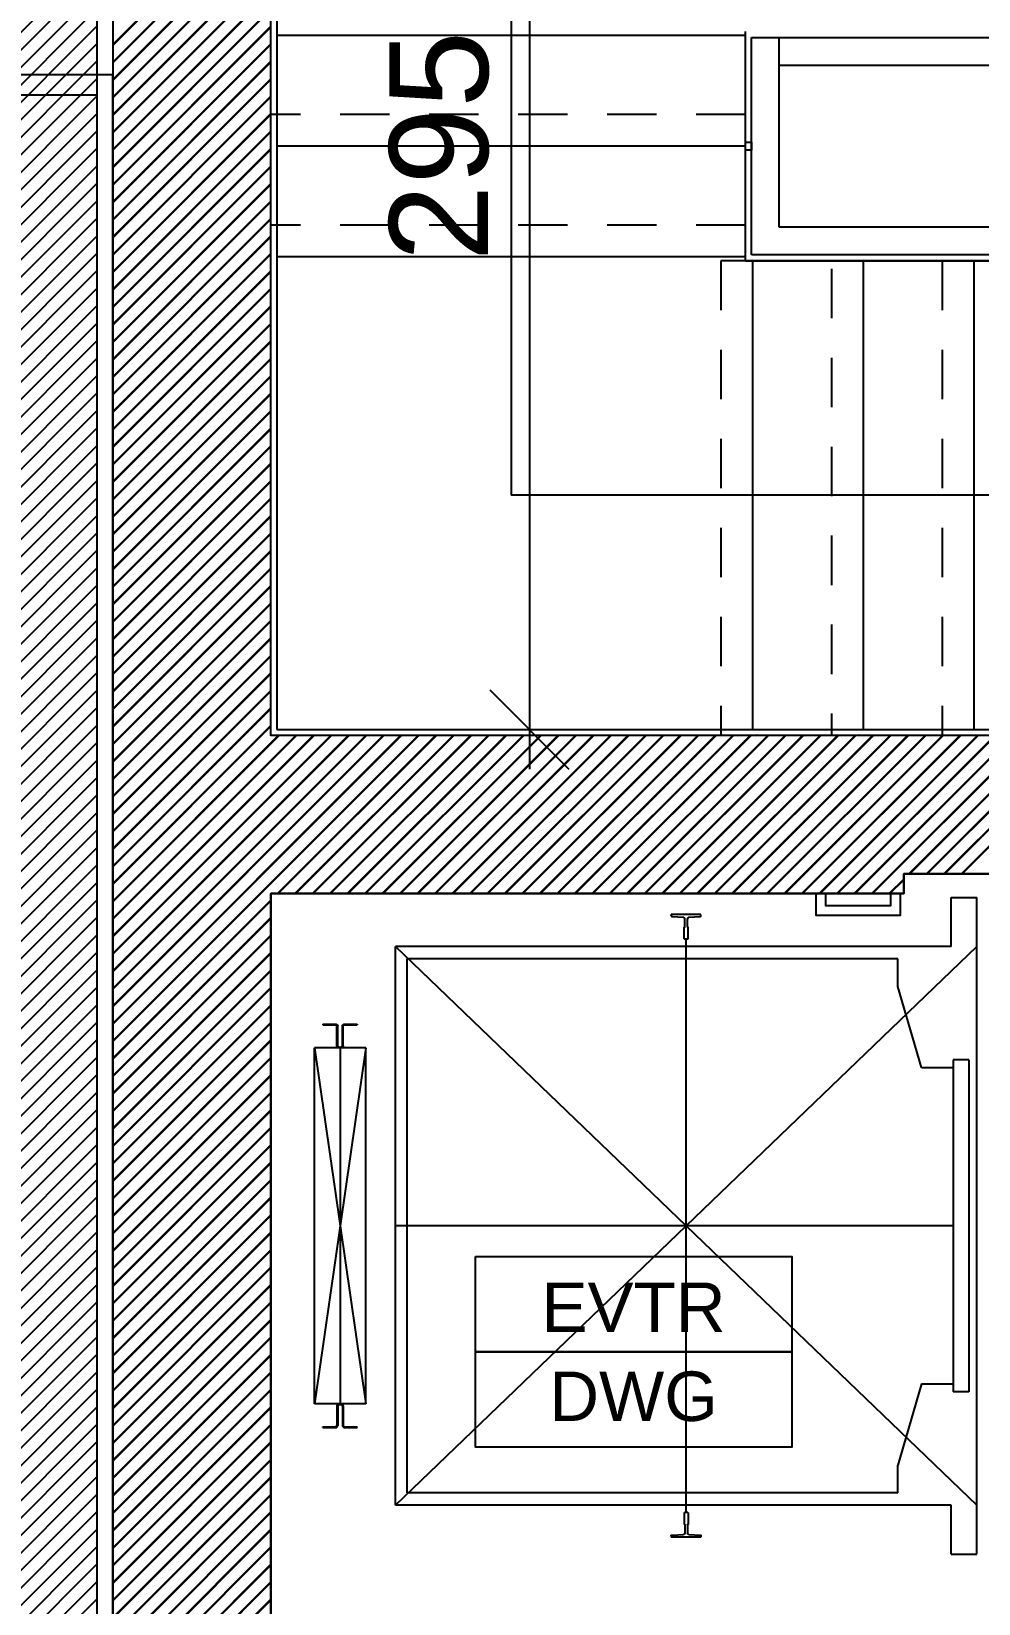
# Model space of a CAD drawing. Extents: x -1.8 to 45.6, y -22.6 to 61.5.
# Drawn here: x 27.163 to 29.558, y 14.855 to 18.83 of the extents above; entities that cross this region are included whole.
import ezdxf
from ezdxf.enums import TextEntityAlignment as Align

# ---------------------------------------------------------------- set-up
doc = ezdxf.new("R2010")
doc.units = 0
doc.header["$MEASUREMENT"] = 0
doc.linetypes.add('HIDDEN2', pattern=[0.1875, 0.125, -0.0625])
doc.layers.get('0').update_dxf_attribs({"linetype": 'CONTINUOUS'})
for name, color, linetype in [('A-AREAS', 6, 'CONTINUOUS'), ('A-asc', 15, 'CONTINUOUS'), ('a-dim', 3, 'CONTINUOUS'), ('A-FLOR-HRAL', 15, 'CONTINUOUS'), ('A-FLOR-STRS', 40, 'CONTINUOUS'), ('A-FLOR-STRS-ARO', 1, 'CONTINUOUS'), ('A-HATCH-CONC', 8, 'CONTINUOUS'), ('A-PLASTER', 8, 'CONTINUOUS'), ('A-PROJ1H', 9, 'HIDDEN2'), ('S-2ND-3RD-4-5-6TH$0$A-SHAFT 2-3-4-5-6', 8, 'CONTINUOUS'), ('S-2ND-3RD-4-5-6TH$0$A-STR 2-3-4-5-6', 2, 'CONTINUOUS')]:
    doc.layers.add(name, color=color, linetype=linetype)
doc.styles.add('A100-STEXT', font='arial.ttf', dxfattribs={"height": 0.25})
doc.styles.add('BLOCK', font='arial.ttf', dxfattribs={"width": 0.8, "height": 0.25})

# ---------------------------------------------------------------- blocks, each defined once
blk = doc.blocks.new('Rail3kg')
for p, q in [((3, 0), (-3, 0)), ((-8, -5), (-8, -55)), ((-6, -5), (-6, -55)), ((-3, -2), (3, -2)), ((6, -5), (6, -55)), ((8, -5), (8, -55)), ((-43.5, -58), (-11, -58)), ((-43.5, -60), (-43.5, -58)), ((-43.5, -60), (-11, -60)), ((11, -58), (43.5, -58)), ((11, -60), (43.5, -60)), ((43.5, -60), (43.5, -58))]:
    blk.add_line(p, q)
for centre, radius, start, end in [((-3, -5), 5, 90, 180), ((3, -5), 5, 0, 90), ((-3, -5), 3, 90, 180), ((3, -5), 3, 0, 90), ((-11, -55), 5, 270, 360), ((-11, -55), 3, 270, 0), ((11, -55), 5, 180, 270), ((11, -55), 3, 180, 270)]:
    blk.add_arc(centre, radius, start, end)
blk = doc.blocks.new('T75-3')
for p, q in [((1, 5), (0, 4)), ((0, -4), (0, 4)), ((1, 5), (30, 5)), ((30, 4.5), (30, 5)), ((31.5, 3), (51.2, 3)), ((56.9, 35.1), (55.2, 6.8)), ((59.4, 37.5), (62, 37.5)), ((62, -37.5), (62, 37.5)), ((0, -4), (1, -5)), ((1, -5), (30, -5)), ((30, -5), (30, -4.5)), ((31.5, -3), (51.2, -3)), ((55.2, -6.8), (56.9, -35.1)), ((59.4, -37.5), (62, -37.5))]:
    blk.add_line(p, q)
for centre, radius, start, end in [((31.5, 4.5), 1.5, 180, 270), ((51.2, 7), 4, 270, 356.6822), ((59.4, 35), 2.5, 90, 176.6822), ((31.5, -4.5), 1.5, 90, 180), ((51.2, -7), 4, 3.3178, 90), ((59.4, -35), 2.5, 183.3178, 270)]:
    blk.add_arc(centre, radius, start, end)
blk = doc.blocks.new('_OBLIQUE')
at = {"color": 0, "linetype": 'ByBlock'}
blk.add_line((-0.5, -0.5), (0.5, 0.5), dxfattribs=at)

msp = doc.modelspace()

# ---------------------------------------------------------------- hatches: boundary and pattern name
at = {"layer": 'A-HATCH-CONC'}
h = msp.add_hatch(dxfattribs=at)
h.set_pattern_fill('ANSI31', color=256, scale=0.25, style=0)
h.paths.add_polyline_path([(27.32837, 20.33), (26.92837, 20.33), (26.92837, 3.87), (25.34873, 3.87), (23.42837, 4.13187), (23.42837, 5.8), (23.12837, 5.8), (23.12837, 3.87), (25.32837, 3.57), (27.32837, 3.57)])

# ---------------------------------------------------------------- linework, layer by layer
at = {"color": 7}
for points in [[(28.28536, 15.7327), (29.08536, 15.7327), (29.08536, 15.49157), (28.28536, 15.49157)], [(28.28536, 15.7327), (29.08536, 15.7327), (29.08536, 15.49157), (28.28536, 15.49157)], [(28.28536, 15.49157), (29.08536, 15.49157), (29.08536, 15.25044), (28.28536, 15.25044)], [(28.28536, 15.49157), (29.08536, 15.49157), (29.08536, 15.25044), (28.28536, 15.25044)]]:
    msp.add_lwpolyline(points, close=True, dxfattribs=at)
at = {"layer": 'A-AREAS'}
for p, q in [((27.36837, 18.72), (26.85837, 18.72)), ((27.36837, 13), (27.36837, 18.72))]:
    msp.add_line(p, q, dxfattribs=at)
msp.add_lwpolyline([(13.67837, 22.5962), (15.84837, 22.5962), (15.84837, 20.75), (23.49837, 20.75), (23.49837, 18.67), (27.32837, 18.67), (27.32837, 3.5), (25.32362, 3.5), (23.05837, 3.8089), (23.05837, 5.43), (15.84837, 5.43), (15.84837, 3.5), (13.67837, 3.5), (13.67837, 7.7), (15.62837, 7.7), (15.62837, 9.825), (16.85337, 9.825), (16.85337, 11.725), (15.62837, 11.725), (15.62837, 17.4), (15.62837, 17.4), (15.62837, 18.325), (13.67837, 18.325)], close=True, dxfattribs=at)
at = {"layer": 'A-asc'}
for p, q in [((29.36837, 16.68), (29.36837, 16.68)), ((29.36837, 16.68), (29.36837, 16.68)), ((29.48837, 16.64), (29.55337, 16.64)), ((29.48837, 16.516), (29.48837, 16.64)), ((29.48837, 16.64), (29.55337, 16.64)), ((29.48837, 16.516), (29.48837, 16.64)), ((29.55337, 14.98), (29.55337, 16.64)), ((29.55337, 14.98), (29.55337, 16.64)), ((29.48837, 16.516), (28.08337, 16.516)), ((28.08337, 15.104), (29.55337, 16.516)), ((28.08337, 16.516), (29.55337, 15.104)), ((28.08337, 15.104), (28.08337, 16.516)), ((29.48837, 16.516), (28.08337, 16.516)), ((28.08337, 15.104), (29.55337, 16.516)), ((28.08337, 16.516), (29.55337, 15.104)), ((28.08337, 15.104), (28.08337, 16.516)), ((28.81837, 15.085), (28.81837, 16.535)), ((28.81837, 15.085), (28.81837, 16.535)), ((29.35337, 16.485), (28.11337, 16.485)), ((28.11337, 15.135), (28.11337, 16.485)), ((29.35337, 16.485), (28.11337, 16.485)), ((28.11337, 15.135), (28.11337, 16.485)), ((29.35337, 16.415), (29.35337, 16.485)), ((29.35337, 16.415), (29.35337, 16.485)), ((29.41337, 16.21), (29.35337, 16.415)), ((29.41337, 16.21), (29.35337, 16.415)), ((28.00837, 16.26), (27.87837, 16.26)), ((27.87837, 15.36), (27.87837, 16.26)), ((28.00837, 16.26), (27.87837, 15.36)), ((27.87837, 16.26), (28.00837, 15.36)), ((28.00837, 16.26), (27.87837, 16.26)), ((27.87837, 15.36), (27.87837, 16.26)), ((28.00837, 16.26), (27.87837, 15.36)), ((27.87837, 16.26), (28.00837, 15.36)), ((27.94337, 16.26), (27.94337, 15.36)), ((27.94337, 16.26), (27.94337, 15.36)), ((28.00837, 15.36), (28.00837, 16.26)), ((28.00837, 15.36), (28.00837, 16.26)), ((29.53337, 16.23), (29.49337, 16.23)), ((29.49337, 16.23), (29.49337, 15.39)), ((29.53337, 16.23), (29.49337, 16.23)), ((29.49337, 16.23), (29.49337, 15.39)), ((29.53337, 16.23), (29.53337, 15.39)), ((29.53337, 16.23), (29.53337, 15.39)), ((29.41337, 16.21), (29.49337, 16.21)), ((29.41337, 16.21), (29.49337, 16.21)), ((29.49337, 15.81), (28.08337, 15.81)), ((29.49337, 15.81), (28.08337, 15.81)), ((29.41337, 15.41), (29.35337, 15.205)), ((29.41337, 15.41), (29.35337, 15.205)), ((29.41337, 15.41), (29.49337, 15.41)), ((29.41337, 15.41), (29.49337, 15.41)), ((29.53337, 15.39), (29.49337, 15.39)), ((29.53337, 15.39), (29.49337, 15.39)), ((28.00837, 15.36), (27.87837, 15.36)), ((28.00837, 15.36), (27.87837, 15.36)), ((29.35337, 15.135), (29.35337, 15.205)), ((29.35337, 15.135), (29.35337, 15.205)), ((29.35337, 15.135), (28.11337, 15.135)), ((29.35337, 15.135), (28.11337, 15.135)), ((29.48837, 15.104), (28.08337, 15.104)), ((29.48837, 15.104), (28.08337, 15.104)), ((29.48837, 14.98), (29.48837, 15.104)), ((29.48837, 14.98), (29.48837, 15.104)), ((29.48837, 14.98), (29.55337, 14.98)), ((29.48837, 14.98), (29.55337, 14.98))]:
    msp.add_line(p, q, dxfattribs=at)
for points in [[(29.14622, 16.65), (29.14616, 16.59512), (29.36017, 16.59512), (29.36023, 16.65)], [(29.14622, 16.65), (29.14616, 16.59512), (29.36017, 16.59512), (29.36023, 16.65)], [(29.17072, 16.65), (29.17066, 16.61962), (29.33567, 16.61962), (29.33573, 16.65)], [(29.17072, 16.65), (29.17066, 16.61962), (29.33567, 16.61962), (29.33573, 16.65)]]:
    msp.add_lwpolyline(points, dxfattribs=at)
at = {"layer": 'a-dim', "color": 15}
for p, q in [((28.422, 20.115), (28.422, 16.965)), ((28.28317, 17.065), (28.322, 17.065))]:
    msp.add_line(p, q, dxfattribs=at)
at = {"layer": 'A-FLOR-HRAL'}
for p, q in [((28.96837, 18.2501), (28.96837, 18.8301)), ((28.96837, 18.2501), (28.96837, 18.8301)), ((28.96837, 18.2501), (28.96837, 18.8301)), ((28.96837, 18.2501), (28.96837, 18.8301)), ((28.98337, 18.2651), (28.98337, 18.8151)), ((28.98337, 18.8151), (29.82675, 18.8151)), ((28.98337, 18.2651), (28.98337, 18.8151)), ((28.98337, 18.8151), (29.82675, 18.8151)), ((29.05337, 18.3351), (29.05337, 18.8151)), ((29.05337, 18.3351), (29.05337, 18.8151)), ((29.05337, 18.7451), (29.86847, 18.7451)), ((29.05337, 18.7451), (29.86847, 18.7451)), ((28.96837, 18.5501), (28.98337, 18.5501)), ((28.96837, 18.5301), (28.96837, 18.5501)), ((28.96837, 18.5501), (28.98337, 18.5501)), ((28.96837, 18.5301), (28.96837, 18.5501)), ((28.98337, 18.5301), (28.96837, 18.5301)), ((28.98337, 18.5301), (28.96837, 18.5301)), ((28.98337, 18.5501), (28.98337, 18.5301)), ((28.98337, 18.5501), (28.98337, 18.5301)), ((31.15837, 18.3351), (29.05337, 18.3351)), ((31.15837, 18.3351), (29.05337, 18.3351)), ((28.96837, 18.2501), (31.20837, 18.2501)), ((28.96837, 18.2501), (31.20837, 18.2501)), ((31.24337, 18.2501), (28.96837, 18.2501)), ((31.24337, 18.2501), (28.96837, 18.2501)), ((31.24337, 18.2501), (28.96837, 18.2501)), ((31.24337, 18.2501), (28.96837, 18.2501)), ((31.22837, 18.2651), (28.98337, 18.2651)), ((31.22837, 18.2651), (28.98337, 18.2651))]:
    msp.add_line(p, q, dxfattribs=at)
at = {"layer": 'A-FLOR-STRS'}
for p, q in [((28.96837, 18.8201), (27.78337, 18.8201)), ((28.96837, 18.8201), (27.78337, 18.8201)), ((28.96837, 18.5401), (27.78337, 18.5401)), ((28.96837, 18.5401), (27.78337, 18.5401)), ((28.96837, 18.2601), (27.78337, 18.2601)), ((28.96837, 18.2601), (27.78337, 18.2601)), ((28.98587, 18.2501), (28.98587, 17.0651)), ((28.98587, 18.2501), (28.98587, 17.0651)), ((29.26587, 18.2501), (29.26587, 17.0651)), ((29.26587, 18.2501), (29.26587, 17.0651)), ((29.54587, 18.2501), (29.54587, 17.0651)), ((29.54587, 18.2501), (29.54587, 17.0651))]:
    msp.add_line(p, q, dxfattribs=at)
at = {"layer": 'A-FLOR-STRS-ARO'}
for p in [(28.37587, 19.4226), (28.37587, 19.4226), (31.22587, 17.6576), (31.22587, 17.6576)]:
    msp.add_line(p, (28.37587, 17.6576), dxfattribs=at)
at = {"layer": 'A-HATCH-CONC'}
for p, q in [((27.36837, 18.79675), (27.76837, 19.19675)), ((27.36837, 18.79675), (27.76837, 19.19675)), ((27.36837, 18.7947), (27.76837, 19.1947)), ((27.36837, 18.75256), (27.76837, 19.15256)), ((27.36837, 18.75256), (27.76837, 19.15256)), ((27.36837, 18.7505), (27.76837, 19.1505)), ((27.36837, 18.70836), (27.76837, 19.10836)), ((27.36837, 18.70836), (27.76837, 19.10836)), ((27.36837, 18.70631), (27.76837, 19.10631)), ((27.36837, 18.66417), (27.76837, 19.06417)), ((27.36837, 18.66417), (27.76837, 19.06417)), ((27.36837, 18.66212), (27.76837, 19.06212)), ((27.36837, 18.61998), (27.76837, 19.01998)), ((27.36837, 18.61998), (27.76837, 19.01998)), ((27.36837, 18.61792), (27.76837, 19.01792)), ((27.36837, 18.57578), (27.76837, 18.97578)), ((27.36837, 18.57578), (27.76837, 18.97578)), ((27.36837, 18.57373), (27.76837, 18.97373)), ((27.36837, 18.53159), (27.76837, 18.93159)), ((27.36837, 18.53159), (27.76837, 18.93159)), ((27.36837, 18.52953), (27.76837, 18.92953)), ((27.36837, 18.48739), (27.76837, 18.88739)), ((27.36837, 18.48739), (27.76837, 18.88739)), ((27.36837, 18.48534), (27.76837, 18.88534)), ((27.36837, 18.4432), (27.76837, 18.8432)), ((27.36837, 18.4432), (27.76837, 18.8432)), ((27.36837, 18.44115), (27.76837, 18.84115)), ((27.36837, 18.399), (27.76837, 18.799)), ((27.36837, 18.399), (27.76837, 18.799)), ((27.36837, 18.39695), (27.76837, 18.79695)), ((27.36837, 18.35481), (27.76837, 18.75481)), ((27.36837, 18.35481), (27.76837, 18.75481)), ((27.36837, 18.35276), (27.76837, 18.75276)), ((27.36837, 18.31062), (27.76837, 18.71062)), ((27.36837, 18.31062), (27.76837, 18.71062)), ((27.36837, 18.30856), (27.76837, 18.70856)), ((27.36837, 18.26642), (27.76837, 18.66642)), ((27.36837, 18.26642), (27.76837, 18.66642)), ((27.36837, 18.26437), (27.76837, 18.66437)), ((27.36837, 18.22223), (27.76837, 18.62223)), ((27.36837, 18.22223), (27.76837, 18.62223)), ((27.36837, 18.22017), (27.76837, 18.62017)), ((27.36837, 18.17803), (27.76837, 18.57803)), ((27.36837, 18.17803), (27.76837, 18.57803)), ((27.36837, 18.17598), (27.76837, 18.57598)), ((27.36837, 18.13384), (27.76837, 18.53384)), ((27.36837, 18.13384), (27.76837, 18.53384)), ((27.36837, 18.13179), (27.76837, 18.53179)), ((27.36837, 18.08965), (27.76837, 18.48965)), ((27.36837, 18.08965), (27.76837, 18.48965)), ((27.36837, 18.08759), (27.76837, 18.48759)), ((27.36837, 18.04545), (27.76837, 18.44545)), ((27.36837, 18.04545), (27.76837, 18.44545)), ((27.36837, 18.0434), (27.76837, 18.4434)), ((27.36837, 18.00126), (27.76837, 18.40126)), ((27.36837, 18.00126), (27.76837, 18.40126)), ((27.36837, 17.9992), (27.76837, 18.3992)), ((27.36837, 17.95706), (27.76837, 18.35706)), ((27.36837, 17.95706), (27.76837, 18.35706)), ((27.36837, 17.95501), (27.76837, 18.35501)), ((27.36837, 17.91287), (27.76837, 18.31287)), ((27.36837, 17.91287), (27.76837, 18.31287)), ((27.36837, 17.91082), (27.76837, 18.31082)), ((27.36837, 17.86867), (27.76837, 18.26867)), ((27.36837, 17.86867), (27.76837, 18.26867)), ((27.36837, 17.86662), (27.76837, 18.26662)), ((27.36837, 17.82448), (27.76837, 18.22448)), ((27.36837, 17.82448), (27.76837, 18.22448)), ((27.36837, 17.82243), (27.76837, 18.22243)), ((27.36837, 17.78029), (27.76837, 18.18029)), ((27.36837, 17.78029), (27.76837, 18.18029)), ((27.36837, 17.77823), (27.76837, 18.17823)), ((27.36837, 17.73609), (27.76837, 18.13609)), ((27.36837, 17.73609), (27.76837, 18.13609)), ((27.36837, 17.73404), (27.76837, 18.13404)), ((27.36837, 17.6919), (27.76837, 18.0919)), ((27.36837, 17.6919), (27.76837, 18.0919)), ((27.36837, 17.68984), (27.76837, 18.08984)), ((27.36837, 17.6477), (27.76837, 18.0477)), ((27.36837, 17.6477), (27.76837, 18.0477)), ((27.36837, 17.64565), (27.76837, 18.04565)), ((27.36837, 17.60351), (27.76837, 18.00351)), ((27.36837, 17.60351), (27.76837, 18.00351)), ((27.36837, 17.60146), (27.76837, 18.00146)), ((27.36837, 17.55932), (27.76837, 17.95932)), ((27.36837, 17.55932), (27.76837, 17.95932)), ((27.36837, 17.55726), (27.76837, 17.95726)), ((27.36837, 17.51512), (27.76837, 17.91512)), ((27.36837, 17.51512), (27.76837, 17.91512)), ((27.36837, 17.51307), (27.76837, 17.91307)), ((27.36837, 17.47093), (27.76837, 17.87093)), ((27.36837, 17.47093), (27.76837, 17.87093)), ((27.36837, 17.46887), (27.76837, 17.86887)), ((27.36837, 17.42673), (27.76837, 17.82673)), ((27.36837, 17.42673), (27.76837, 17.82673)), ((27.36837, 17.42468), (27.76837, 17.82468)), ((27.36837, 17.38254), (27.76837, 17.78254)), ((27.36837, 17.38254), (27.76837, 17.78254)), ((27.36837, 17.38049), (27.76837, 17.78049)), ((27.36837, 17.33834), (27.76837, 17.73834)), ((27.36837, 17.33834), (27.76837, 17.73834)), ((27.36837, 17.33629), (27.76837, 17.73629)), ((27.36837, 17.29415), (27.76837, 17.69415)), ((27.36837, 17.29415), (27.76837, 17.69415)), ((27.36837, 17.2921), (27.76837, 17.6921)), ((27.36837, 17.24996), (27.76837, 17.64996)), ((27.36837, 17.24996), (27.76837, 17.64996)), ((27.36837, 17.2479), (27.76837, 17.6479)), ((27.36837, 17.20576), (27.76837, 17.60576)), ((27.36837, 17.20576), (27.76837, 17.60576)), ((27.36837, 17.20371), (27.76837, 17.60371)), ((27.36837, 17.16157), (27.76837, 17.56157)), ((27.36837, 17.16157), (27.76837, 17.56157)), ((27.36837, 17.15951), (27.76837, 17.55951)), ((27.36837, 17.11737), (27.76837, 17.51737)), ((27.36837, 17.11737), (27.76837, 17.51737)), ((27.36837, 17.11532), (27.76837, 17.51532)), ((27.36837, 17.07318), (27.76837, 17.47318)), ((27.36837, 17.07318), (27.76837, 17.47318)), ((27.36837, 17.07113), (27.76837, 17.47113)), ((27.36837, 17.02898), (27.76837, 17.42898)), ((27.36837, 17.02898), (27.76837, 17.42898)), ((27.36837, 17.02693), (27.76837, 17.42693)), ((27.36837, 16.98479), (27.76837, 17.38479)), ((27.36837, 16.98479), (27.76837, 17.38479)), ((27.36837, 16.98274), (27.76837, 17.38274)), ((27.36837, 16.9406), (27.76837, 17.3406)), ((27.36837, 16.9406), (27.76837, 17.3406)), ((27.36837, 16.93854), (27.76837, 17.33854)), ((27.36837, 16.8964), (27.76837, 17.2964)), ((27.36837, 16.8964), (27.76837, 17.2964)), ((27.36837, 16.89435), (27.76837, 17.29435)), ((27.36837, 16.85221), (27.76837, 17.25221)), ((27.36837, 16.85221), (27.76837, 17.25221)), ((27.36837, 16.85015), (27.76837, 17.25015)), ((27.36837, 16.80801), (27.76837, 17.20801)), ((27.36837, 16.80801), (27.76837, 17.20801)), ((27.36837, 16.80596), (27.76837, 17.20596)), ((27.36837, 16.76382), (27.76837, 17.16382)), ((27.36837, 16.76382), (27.76837, 17.16382)), ((27.36837, 16.76177), (27.76837, 17.16177)), ((27.36837, 16.71963), (27.76837, 17.11963)), ((27.36837, 16.71963), (27.76837, 17.11963)), ((27.36837, 16.71757), (27.76837, 17.11757)), ((27.36837, 16.67543), (27.76837, 17.07543)), ((27.36837, 16.67543), (27.76837, 17.07543)), ((27.36837, 16.67338), (27.76837, 17.07338)), ((27.36837, 16.62918), (27.78918, 17.05)), ((27.36837, 16.58499), (27.83338, 17.05)), ((27.36837, 16.5408), (27.87757, 17.05)), ((27.36837, 16.4966), (27.92177, 17.05)), ((27.36837, 16.45241), (27.96596, 17.05)), ((27.36837, 16.40821), (28.01016, 17.05)), ((27.36837, 16.36402), (28.05435, 17.05)), ((27.36837, 16.31982), (28.09854, 17.05)), ((27.36837, 16.27563), (28.14274, 17.05)), ((27.36837, 16.63124), (27.78713, 17.05)), ((27.36837, 16.58704), (27.83133, 17.05)), ((27.36837, 16.54285), (27.87552, 17.05)), ((27.36837, 16.49865), (27.91971, 17.05)), ((27.36837, 16.45446), (27.96391, 17.05)), ((27.36837, 16.41027), (28.0081, 17.05)), ((27.36837, 16.36607), (28.0523, 17.05)), ((27.36837, 16.32188), (28.09649, 17.05)), ((27.36837, 16.27768), (28.14068, 17.05)), ((27.36837, 16.63124), (27.78713, 17.05)), ((27.36837, 16.58704), (27.83133, 17.05)), ((27.36837, 16.54285), (27.87552, 17.05)), ((27.36837, 16.49865), (27.91971, 17.05)), ((27.36837, 16.45446), (27.96391, 17.05)), ((27.36837, 16.41027), (28.0081, 17.05)), ((27.36837, 16.36607), (28.0523, 17.05)), ((27.36837, 16.32188), (28.09649, 17.05)), ((27.36837, 16.27768), (28.14068, 17.05)), ((27.78488, 16.65), (28.18488, 17.05)), ((27.78488, 16.65), (28.18488, 17.05)), ((27.78693, 16.65), (28.18693, 17.05)), ((27.82907, 16.65), (28.22907, 17.05)), ((27.82907, 16.65), (28.22907, 17.05)), ((27.83113, 16.65), (28.23113, 17.05)), ((27.87327, 16.65), (28.27327, 17.05)), ((27.87327, 16.65), (28.27327, 17.05)), ((27.87532, 16.65), (28.27532, 17.05)), ((27.91746, 16.65), (28.31746, 17.05)), ((27.91746, 16.65), (28.31746, 17.05)), ((27.91951, 16.65), (28.31951, 17.05)), ((27.96166, 16.65), (28.36166, 17.05)), ((27.96166, 16.65), (28.36166, 17.05)), ((27.96371, 16.65), (28.36371, 17.05)), ((28.00585, 16.65), (28.40585, 17.05)), ((28.00585, 16.65), (28.40585, 17.05)), ((28.0079, 16.65), (28.4079, 17.05)), ((28.05004, 16.65), (28.45004, 17.05)), ((28.05004, 16.65), (28.45004, 17.05)), ((28.0521, 16.65), (28.4521, 17.05)), ((28.09424, 16.65), (28.49424, 17.05)), ((28.09424, 16.65), (28.49424, 17.05)), ((28.09629, 16.65), (28.49629, 17.05)), ((28.13843, 16.65), (28.53843, 17.05)), ((28.13843, 16.65), (28.53843, 17.05)), ((28.14049, 16.65), (28.54049, 17.05)), ((28.18263, 16.65), (28.58263, 17.05)), ((28.18263, 16.65), (28.58263, 17.05)), ((28.18468, 16.65), (28.58468, 17.05)), ((28.22682, 16.65), (28.62682, 17.05)), ((28.22682, 16.65), (28.62682, 17.05)), ((28.22887, 16.65), (28.62887, 17.05)), ((28.27101, 16.65), (28.67101, 17.05)), ((28.27101, 16.65), (28.67101, 17.05)), ((28.27307, 16.65), (28.67307, 17.05)), ((28.31521, 16.65), (28.71521, 17.05)), ((28.31521, 16.65), (28.71521, 17.05)), ((28.31726, 16.65), (28.71726, 17.05)), ((28.3594, 16.65), (28.7594, 17.05)), ((28.3594, 16.65), (28.7594, 17.05)), ((28.36146, 16.65), (28.76146, 17.05)), ((28.4036, 16.65), (28.8036, 17.05)), ((28.4036, 16.65), (28.8036, 17.05)), ((28.40565, 16.65), (28.80565, 17.05)), ((28.44779, 16.65), (28.84779, 17.05)), ((28.44779, 16.65), (28.84779, 17.05)), ((28.44984, 16.65), (28.84984, 17.05)), ((28.49199, 16.65), (28.89199, 17.05)), ((28.49199, 16.65), (28.89199, 17.05)), ((28.49404, 16.65), (28.89404, 17.05)), ((28.53618, 16.65), (28.93618, 17.05)), ((28.53618, 16.65), (28.93618, 17.05)), ((28.53823, 16.65), (28.93823, 17.05)), ((28.58037, 16.65), (28.98037, 17.05)), ((28.58037, 16.65), (28.98037, 17.05)), ((28.58243, 16.65), (28.98243, 17.05)), ((28.62457, 16.65), (29.02457, 17.05)), ((28.62457, 16.65), (29.02457, 17.05)), ((28.62662, 16.65), (29.02662, 17.05)), ((28.66876, 16.65), (29.06876, 17.05)), ((28.66876, 16.65), (29.06876, 17.05)), ((28.67082, 16.65), (29.07082, 17.05)), ((28.71296, 16.65), (29.11296, 17.05)), ((28.71296, 16.65), (29.11296, 17.05)), ((28.71501, 16.65), (29.11501, 17.05)), ((28.75715, 16.65), (29.15715, 17.05)), ((28.75715, 16.65), (29.15715, 17.05)), ((28.7592, 16.65), (29.1592, 17.05)), ((28.80134, 16.65), (29.20134, 17.05)), ((28.80134, 16.65), (29.20134, 17.05)), ((28.8034, 16.65), (29.2034, 17.05)), ((28.84554, 16.65), (29.24554, 17.05)), ((28.84554, 16.65), (29.24554, 17.05)), ((28.84759, 16.65), (29.24759, 17.05)), ((28.88973, 16.65), (29.28973, 17.05)), ((28.88973, 16.65), (29.28973, 17.05)), ((28.89179, 16.65), (29.29179, 17.05)), ((28.93393, 16.65), (29.33393, 17.05)), ((28.93393, 16.65), (29.33393, 17.05)), ((28.93598, 16.65), (29.33598, 17.05)), ((28.97812, 16.65), (29.37812, 17.05)), ((28.97812, 16.65), (29.37812, 17.05)), ((28.98017, 16.65), (29.38017, 17.05)), ((29.02232, 16.65), (29.42232, 17.05)), ((29.02232, 16.65), (29.42232, 17.05)), ((29.02437, 16.65), (29.42437, 17.05)), ((29.06651, 16.65), (29.46651, 17.05)), ((29.06651, 16.65), (29.46651, 17.05)), ((29.06856, 16.65), (29.46856, 17.05)), ((29.1107, 16.65), (29.5107, 17.05)), ((29.1107, 16.65), (29.5107, 17.05)), ((29.11276, 16.65), (29.51276, 17.05)), ((29.1549, 16.65), (29.5549, 17.05)), ((29.1549, 16.65), (29.5549, 17.05)), ((29.15695, 16.65), (29.55695, 17.05)), ((29.19909, 16.65), (29.59909, 17.05)), ((29.19909, 16.65), (29.59909, 17.05)), ((29.20115, 16.65), (29.60115, 17.05)), ((29.24329, 16.65), (29.64329, 17.05)), ((29.24329, 16.65), (29.64329, 17.05)), ((29.24534, 16.65), (29.64534, 17.05)), ((29.28748, 16.65), (29.68748, 17.05)), ((29.28748, 16.65), (29.68748, 17.05)), ((29.28953, 16.65), (29.68953, 17.05)), ((29.38167, 16.7), (29.73167, 17.05)), ((29.38167, 16.7), (29.73167, 17.05)), ((29.38373, 16.7), (29.73373, 17.05)), ((29.42587, 16.7), (29.77587, 17.05)), ((29.42587, 16.7), (29.77587, 17.05)), ((29.42792, 16.7), (29.77792, 17.05)), ((29.47006, 16.7), (29.82006, 17.05)), ((29.47006, 16.7), (29.82006, 17.05)), ((29.47212, 16.7), (29.82212, 17.05)), ((29.51426, 16.7), (29.86426, 17.05)), ((29.51426, 16.7), (29.86426, 17.05)), ((29.51631, 16.7), (29.86631, 17.05)), ((29.33167, 16.65), (29.36837, 16.68669)), ((29.33167, 16.65), (29.36837, 16.68669)), ((29.33373, 16.65), (29.36837, 16.68464)), ((27.36837, 16.23349), (27.76837, 16.63349)), ((27.36837, 16.23349), (27.76837, 16.63349)), ((27.36837, 16.23144), (27.76837, 16.63144)), ((27.36837, 16.1893), (27.76837, 16.5893)), ((27.36837, 16.1893), (27.76837, 16.5893)), ((27.36837, 16.18724), (27.76837, 16.58724)), ((27.36837, 16.1451), (27.76837, 16.5451)), ((27.36837, 16.1451), (27.76837, 16.5451)), ((27.36837, 16.14305), (27.76837, 16.54305)), ((27.36837, 16.10091), (27.76837, 16.50091)), ((27.36837, 16.10091), (27.76837, 16.50091)), ((27.36837, 16.09885), (27.76837, 16.49885)), ((27.36837, 16.05671), (27.76837, 16.45671)), ((27.36837, 16.05671), (27.76837, 16.45671)), ((27.36837, 16.05466), (27.76837, 16.45466)), ((27.36837, 16.01252), (27.76837, 16.41252)), ((27.36837, 16.01252), (27.76837, 16.41252)), ((27.36837, 16.01047), (27.76837, 16.41047)), ((27.36837, 15.96832), (27.76837, 16.36832)), ((27.36837, 15.96832), (27.76837, 16.36832)), ((27.36837, 15.96627), (27.76837, 16.36627)), ((27.36837, 15.92413), (27.76837, 16.32413)), ((27.36837, 15.92413), (27.76837, 16.32413)), ((27.36837, 15.92208), (27.76837, 16.32208)), ((27.36837, 15.87994), (27.76837, 16.27994)), ((27.36837, 15.87994), (27.76837, 16.27994)), ((27.36837, 15.87788), (27.76837, 16.27788)), ((27.36837, 15.83574), (27.76837, 16.23574)), ((27.36837, 15.83574), (27.76837, 16.23574)), ((27.36837, 15.83369), (27.76837, 16.23369)), ((27.36837, 15.79155), (27.76837, 16.19155)), ((27.36837, 15.79155), (27.76837, 16.19155)), ((27.36837, 15.78949), (27.76837, 16.18949)), ((27.36837, 15.74735), (27.76837, 16.14735)), ((27.36837, 15.74735), (27.76837, 16.14735)), ((27.36837, 15.7453), (27.76837, 16.1453)), ((27.36837, 15.70316), (27.76837, 16.10316)), ((27.36837, 15.70316), (27.76837, 16.10316)), ((27.36837, 15.70111), (27.76837, 16.10111)), ((27.36837, 15.65897), (27.76837, 16.05897)), ((27.36837, 15.65897), (27.76837, 16.05897)), ((27.36837, 15.65691), (27.76837, 16.05691)), ((27.36837, 15.61477), (27.76837, 16.01477)), ((27.36837, 15.61477), (27.76837, 16.01477)), ((27.36837, 15.61272), (27.76837, 16.01272)), ((27.36837, 15.57058), (27.76837, 15.97058)), ((27.36837, 15.57058), (27.76837, 15.97058)), ((27.36837, 15.56852), (27.76837, 15.96852)), ((27.36837, 15.52638), (27.76837, 15.92638)), ((27.36837, 15.52638), (27.76837, 15.92638)), ((27.36837, 15.52433), (27.76837, 15.92433)), ((27.36837, 15.48219), (27.76837, 15.88219)), ((27.36837, 15.48219), (27.76837, 15.88219)), ((27.36837, 15.48014), (27.76837, 15.88014)), ((27.36837, 15.43799), (27.76837, 15.83799)), ((27.36837, 15.43799), (27.76837, 15.83799)), ((27.36837, 15.43594), (27.76837, 15.83594)), ((27.36837, 15.3938), (27.76837, 15.7938)), ((27.36837, 15.3938), (27.76837, 15.7938)), ((27.36837, 15.39175), (27.76837, 15.79175)), ((27.36837, 15.34961), (27.76837, 15.74961)), ((27.36837, 15.34961), (27.76837, 15.74961)), ((27.36837, 15.34755), (27.76837, 15.74755)), ((27.36837, 15.30541), (27.76837, 15.70541)), ((27.36837, 15.30541), (27.76837, 15.70541)), ((27.36837, 15.30336), (27.76837, 15.70336)), ((27.36837, 15.26122), (27.76837, 15.66122)), ((27.36837, 15.26122), (27.76837, 15.66122)), ((27.36837, 15.25916), (27.76837, 15.65916)), ((27.36837, 15.21702), (27.76837, 15.61702)), ((27.36837, 15.21702), (27.76837, 15.61702)), ((27.36837, 15.21497), (27.76837, 15.61497)), ((27.36837, 15.17283), (27.76837, 15.57283)), ((27.36837, 15.17283), (27.76837, 15.57283)), ((27.36837, 15.17078), (27.76837, 15.57078)), ((27.36837, 15.12864), (27.76837, 15.52864)), ((27.36837, 15.12864), (27.76837, 15.52864)), ((27.36837, 15.12658), (27.76837, 15.52658)), ((27.36837, 15.08444), (27.76837, 15.48444)), ((27.36837, 15.08444), (27.76837, 15.48444)), ((27.36837, 15.08239), (27.76837, 15.48239)), ((27.36837, 15.04025), (27.76837, 15.44025)), ((27.36837, 15.04025), (27.76837, 15.44025)), ((27.36837, 15.03819), (27.76837, 15.43819)), ((27.36837, 14.99605), (27.76837, 15.39605)), ((27.36837, 14.99605), (27.76837, 15.39605)), ((27.36837, 14.994), (27.76837, 15.394)), ((27.36837, 14.95186), (27.76837, 15.35186)), ((27.36837, 14.95186), (27.76837, 15.35186)), ((27.36837, 14.94981), (27.76837, 15.34981)), ((27.36837, 14.90766), (27.76837, 15.30766)), ((27.36837, 14.90766), (27.76837, 15.30766)), ((27.36837, 14.90561), (27.76837, 15.30561)), ((27.36837, 14.86347), (27.76837, 15.26347)), ((27.36837, 14.86347), (27.76837, 15.26347)), ((27.36837, 14.86142), (27.76837, 15.26142)), ((27.36837, 14.81928), (27.76837, 15.21928)), ((27.36837, 14.81928), (27.76837, 15.21928)), ((27.36837, 14.81722), (27.76837, 15.21722)), ((27.36837, 14.77508), (27.76837, 15.17508)), ((27.36837, 14.77508), (27.76837, 15.17508)), ((27.36837, 14.77303), (27.76837, 15.17303)), ((27.36837, 14.73089), (27.76837, 15.13089)), ((27.36837, 14.73089), (27.76837, 15.13089)), ((27.36837, 14.72883), (27.76837, 15.12883)), ((27.36837, 14.68669), (27.76837, 15.08669)), ((27.36837, 14.68669), (27.76837, 15.08669)), ((27.36837, 14.68464), (27.76837, 15.08464)), ((27.36837, 14.6425), (27.76837, 15.0425)), ((27.36837, 14.6425), (27.76837, 15.0425)), ((27.36837, 14.64045), (27.76837, 15.04045)), ((27.36837, 14.59831), (27.76837, 14.99831)), ((27.36837, 14.59831), (27.76837, 14.99831)), ((27.36837, 14.59625), (27.76837, 14.99625)), ((27.36837, 14.55411), (27.76837, 14.95411)), ((27.36837, 14.55411), (27.76837, 14.95411)), ((27.36837, 14.55206), (27.76837, 14.95206)), ((27.36837, 14.50992), (27.76837, 14.90992)), ((27.36837, 14.50992), (27.76837, 14.90992)), ((27.36837, 14.50786), (27.76837, 14.90786)), ((27.36837, 14.46572), (27.76837, 14.86572)), ((27.36837, 14.46572), (27.76837, 14.86572)), ((27.36837, 14.46367), (27.76837, 14.86367))]:
    msp.add_line(p, q, dxfattribs=at)
at = {"layer": 'A-PLASTER'}
for p, q in [((27.78337, 20.015), (27.78337, 17.065)), ((27.78337, 20.015), (27.78337, 17.065)), ((27.78337, 17.065), (32.42837, 17.065)), ((27.78337, 17.065), (31.34337, 17.065))]:
    msp.add_line(p, q, dxfattribs=at)
at = {"layer": 'A-PROJ1H'}
for p, q in [((28.96837, 18.6201), (27.76837, 18.6201)), ((28.96837, 18.6201), (27.76837, 18.6201)), ((28.96837, 18.3401), (27.76837, 18.3401)), ((28.96837, 18.3401), (27.76837, 18.3401)), ((28.90587, 18.2501), (28.90587, 17.0501)), ((28.96837, 18.2501), (28.90587, 18.2501)), ((28.90587, 18.2501), (28.90587, 17.0501)), ((28.96837, 18.2501), (28.90587, 18.2501)), ((29.46587, 18.2501), (29.46587, 17.0501)), ((29.46587, 18.2501), (29.46587, 17.0501)), ((29.18587, 18.2301), (29.18587, 17.0501)), ((29.18587, 18.2301), (29.18587, 17.0501))]:
    msp.add_line(p, q, dxfattribs=at)
at = {"layer": 'S-2ND-3RD-4-5-6TH$0$A-SHAFT 2-3-4-5-6'}
msp.add_lwpolyline([(29.66837, 16.7), (29.36837, 16.7), (29.36837, 16.65), (27.76837, 16.65), (27.76837, 13.15), (29.36837, 13.15), (29.36837, 13.1), (29.66837, 13.1)], close=True, dxfattribs=at)
at = {"layer": 'S-2ND-3RD-4-5-6TH$0$A-STR 2-3-4-5-6'}
for p, q in [((27.36837, 20.33), (27.36837, 3.57)), ((27.36837, 20.33), (27.36837, 3.57)), ((27.76837, 17.05), (27.76837, 20.33)), ((27.76837, 17.05), (27.76837, 20.33)), ((31.34337, 17.05), (27.76837, 17.05)), ((31.34337, 17.05), (27.76837, 17.05)), ((29.36837, 16.65), (29.36837, 16.7)), ((29.36837, 16.7), (29.66837, 16.7)), ((29.36837, 16.65), (29.36837, 16.7)), ((29.36837, 16.7), (29.66837, 16.7)), ((29.36837, 16.65), (29.36837, 16.7)), ((29.36837, 16.7), (29.66837, 16.7)), ((29.36837, 16.65), (29.36837, 16.7)), ((29.36837, 16.7), (29.66837, 16.7)), ((27.76837, 13.15), (27.76837, 16.65)), ((27.76837, 16.65), (29.36837, 16.65)), ((27.76837, 13.15), (27.76837, 16.65)), ((27.76837, 16.65), (29.36837, 16.65)), ((27.76837, 13.15), (27.76837, 16.65)), ((27.76837, 16.65), (29.36837, 16.65)), ((27.76837, 13.15), (27.76837, 16.65)), ((27.76837, 16.65), (29.36837, 16.65))]:
    msp.add_line(p, q, dxfattribs=at)
msp.add_lwpolyline([(27.32837, 3.57), (25.32837, 3.57), (23.12837, 3.87), (23.12837, 5.8), (23.42837, 5.8), (23.42837, 4.13187), (25.34873, 3.87), (26.92837, 3.87), (26.92837, 20.33), (27.32837, 20.33)], close=True, dxfattribs=at)
msp.add_lwpolyline([(27.76837, 13.15), (27.76837, 16.65), (29.36837, 16.65), (29.36837, 16.7), (29.66837, 16.7), (29.66837, 16.3), (29.91837, 16.3), (29.91837, 16.65), (32.69337, 16.65), (32.69337, 17.15), (32.44337, 17.15), (32.44337, 17.05), (27.76837, 17.05), (27.76837, 20.33), (27.43837, 20.33), (27.43837, 20.33), (27.36837, 20.33), (27.36837, 3.57)], dxfattribs=at)

# ---------------------------------------------------------------- block references
at = {"layer": 'A-asc', "yscale": 0.0009999999999976694, "zscale": 0.001}
for name, p, xscale, rotation in [('T75-3', (28.81837, 16.535), 0.0009999999999976694, 90), ('T75-3', (28.81837, 16.535), 0.0009999999999976694, 90), ('Rail3kg', (27.94337, 16.26), -0.0009999999999976694, 180), ('Rail3kg', (27.94337, 16.26), -0.0009999999999976694, 180), ('T75-3', (28.81837, 15.085), -0.0009999999999976694, 90), ('T75-3', (28.81837, 15.085), -0.0009999999999976694, 90)]:
    msp.add_blockref(name, p, dxfattribs=dict(at, xscale=xscale, rotation=rotation))
at = {"layer": 'A-asc', "xscale": 0.0009999999999976694, "yscale": 0.0009999999999976694, "zscale": 0.001}
msp.add_blockref('Rail3kg', (27.94337, 15.36), dxfattribs=at)
msp.add_blockref('Rail3kg', (27.94337, 15.36), dxfattribs=at)
at = {"layer": 'a-dim', "color": 15, "xscale": 0.2, "yscale": 0.2, "zscale": 0.2, "rotation": 270}
msp.add_blockref('_OBLIQUE', (28.422, 17.065), dxfattribs=at)

# ---------------------------------------------------------------- texts
at = {"color": 7, "style": 'BLOCK'}
msp.add_attdef('EVTR', text='LIFT 01', height=0.125, dxfattribs=at).set_placement((28.68536, 15.60407), align=Align.MIDDLE)
msp.add_attdef('EVTR', text='LIFT 01', height=0.125, dxfattribs=at).set_placement((28.68536, 15.60407), align=Align.MIDDLE)
msp.add_attdef('DWG', text='A500', height=0.125, rotation=360, dxfattribs=at).set_placement((28.68536, 15.37907), align=Align.MIDDLE)
msp.add_attdef('DWG', text='A500', height=0.125, rotation=360, dxfattribs=at).set_placement((28.68536, 15.37907), align=Align.MIDDLE)
at = {"layer": 'a-dim', "insert": (28.19436, 18.54), "char_height": 0.25, "attachment_point": 5, "rotation": 90, "style": 'A100-STEXT'}
msp.add_mtext('\\A1;295', dxfattribs=at)

doc.saveas('drawing.dxf')
